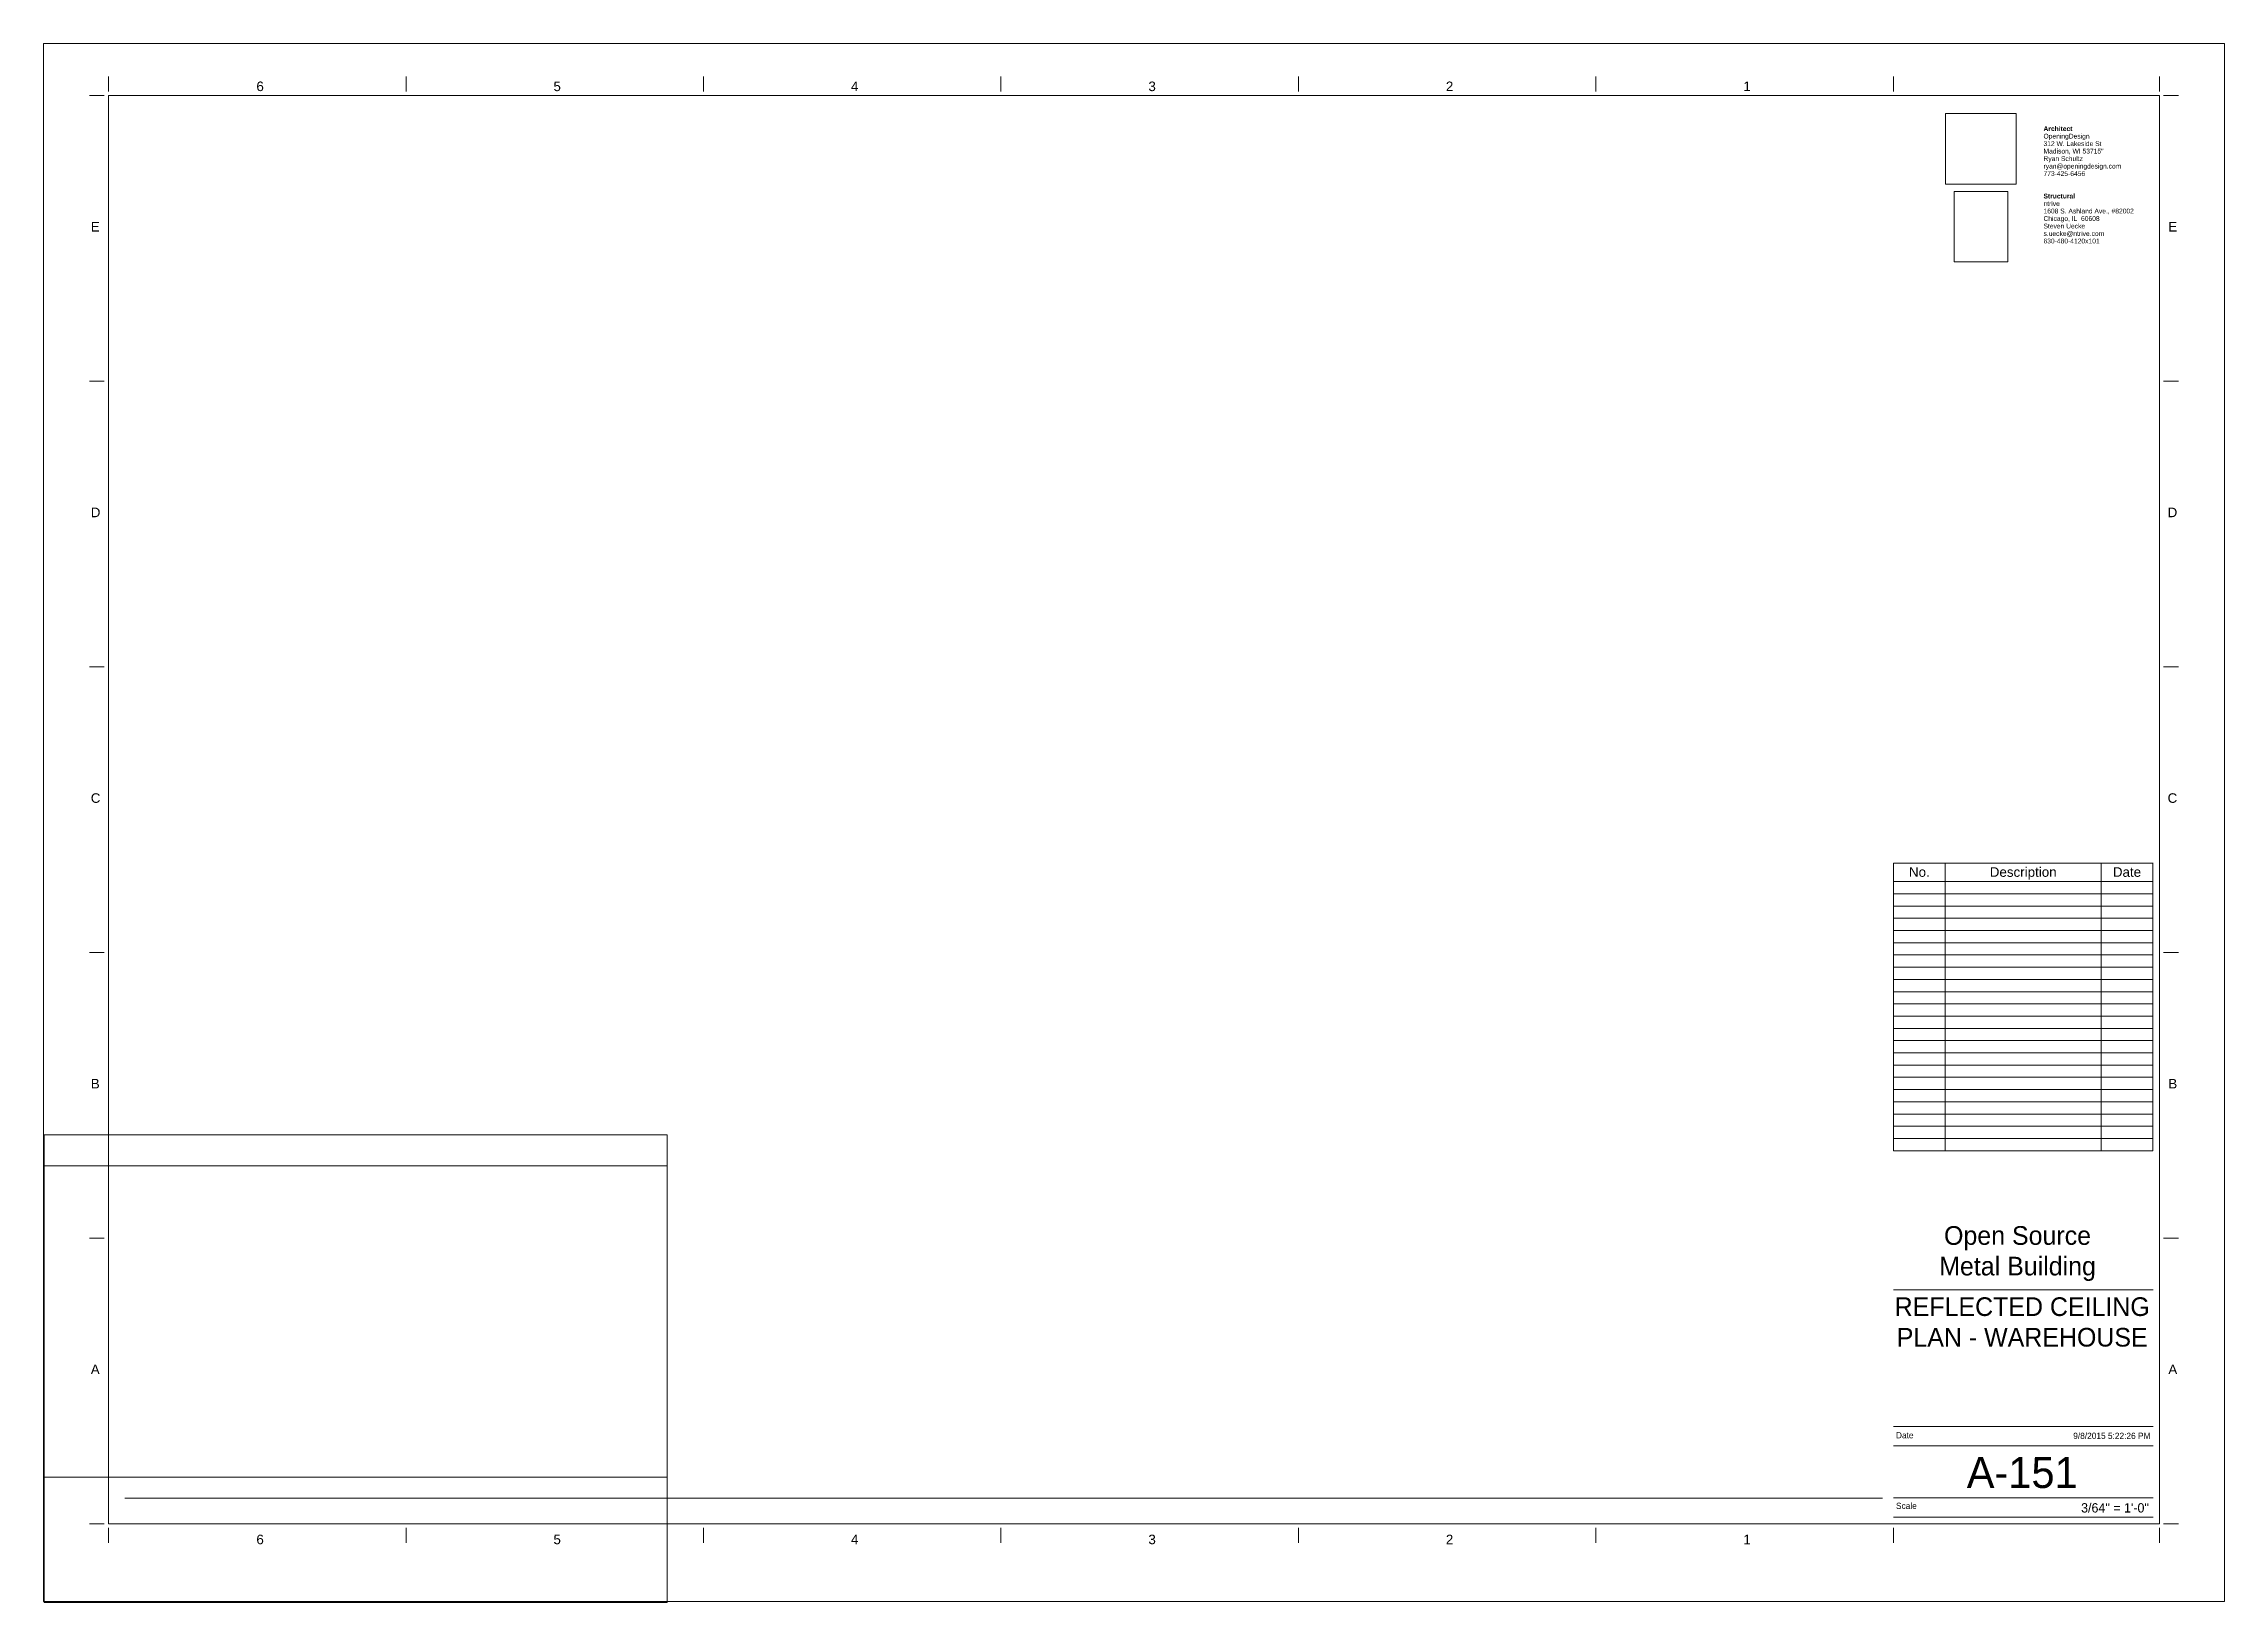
# Paper-space layout 'Layout1' of a CAD drawing. Header units: inches. Extents: x 0 to 42, y 0 to 30.
# The model-space entities are those that its viewports show. They can reach past a viewport. Long polylines and large blocks are cut down to what shows.
import ezdxf

# ---------------------------------------------------------------- set-up
doc = ezdxf.new("R2010")
doc.units = ezdxf.units.IN
doc.header["$MEASUREMENT"] = 0
for name, color, linetype, lineweight in [('A-DETL-THIN', 151, 'Continuous', 9), ('A-ROOF-PATT', 132, 'Continuous', 9), ('G-ANNO-SCHD', 231, 'Continuous', 9), ('G-ANNO-TTLB', 6, 'Continuous', 9), ('G-ANNO-TTLB-MEDM', 33, 'Continuous', 20), ('G-ANNO-TTLB-THIN', 151, 'Continuous', 9)]:
    doc.layers.add(name, color=color, linetype=linetype, lineweight=lineweight)
doc.layers.add('G-ANNO-NPLT', color=191, linetype='Continuous', plot=False)
doc.styles.add('Arial_1', font='arial.ttf', dxfattribs={"height": 0.092206})
doc.styles.add('Arial_2', font='arial.ttf', dxfattribs={"height": 0.184412})
doc.styles.add('Century Gothic', font='GOTHIC.TTF', dxfattribs={"height": 0.359278})
doc.styles.add('Century Gothic_1', font='GOTHIC.TTF', dxfattribs={"height": 0.119759})
doc.styles.add('Century Gothic_2', font='GOTHIC.TTF', dxfattribs={"height": 0.179639})
doc.styles.add('Century Gothic_3', font='GOTHIC.TTF', dxfattribs={"height": 0.598797})
picture_1 = doc.add_image_def('image1.png', size_in_pixel=(1125, 1483))
picture_2 = doc.add_image_def('image2.jpg', size_in_pixel=(939, 939))

# ---------------------------------------------------------------- blocks, each defined once
blk = doc.blocks.new('OSMB - E1 30 x 42 Horizontal - E1 30x42 Horizontal-548724-REFLECTED CEILING PLAN - WAREHOUSE')
at = {"layer": 'G-ANNO-TTLB-MEDM'}
for p, q in [((1.159, 29.014), (0.872, 29.014)), ((1.24, 29.094), (1.24, 29.381)), ((1.24, 29.014), (1.24, 1.514)), ((40.74, 29.014), (1.24, 29.014)), ((6.969, 29.094), (6.969, 29.381)), ((12.698, 29.094), (12.698, 29.381)), ((18.427, 29.094), (18.427, 29.381)), ((24.156, 29.094), (24.156, 29.381)), ((29.885, 29.094), (29.885, 29.381)), ((35.615, 29.094), (35.615, 29.381)), ((40.74, 29.094), (40.74, 29.381)), ((40.82, 29.014), (41.108, 29.014)), ((1.159, 23.514), (0.872, 23.514)), ((40.82, 23.514), (41.108, 23.514)), ((1.159, 18.014), (0.872, 18.014)), ((40.82, 18.014), (41.108, 18.014)), ((40.615, 14.233), (35.615, 14.233)), ((1.159, 12.514), (0.872, 12.514)), ((40.82, 12.514), (41.108, 12.514)), ((1.159, 7.014), (0.872, 7.014)), ((40.82, 7.014), (41.108, 7.014)), ((1.159, 1.514), (0.872, 1.514)), ((1.24, 1.514), (40.74, 1.514)), ((1.24, 1.433), (1.24, 1.146)), ((6.969, 1.433), (6.969, 1.146)), ((12.698, 1.433), (12.698, 1.146)), ((18.427, 1.433), (18.427, 1.146)), ((24.156, 1.433), (24.156, 1.146)), ((29.885, 1.433), (29.885, 1.146)), ((40.615, 1.639), (35.615, 1.639)), ((35.615, 1.433), (35.615, 1.146)), ((40.74, 1.433), (40.74, 1.146)), ((40.82, 1.514), (41.108, 1.514))]:
    blk.add_line(p, q, dxfattribs=at)
at = {"layer": 'G-ANNO-TTLB-THIN'}
for p, q in [((-0.01, 30.014), (41.99, 30.014)), ((-0.01, 0.014), (-0.01, 30.014)), ((41.99, 0.014), (41.99, 30.014)), ((35.615, 3.389), (40.615, 3.389)), ((35.615, 3.014), (40.615, 3.014)), ((35.615, 2.014), (40.615, 2.014)), ((-0.01, 0.014), (41.99, 0.014))]:
    blk.add_line(p, q, dxfattribs=at)
at = {"layer": 'G-ANNO-TTLB', "bg_fill": 3, "box_fill_scale": 1.25, "bg_fill_color": 0, "bg_fill_transparency": 0}
for s, insert, char_height, width, attachment_point, line_spacing_factor, style in [('\\fArial|b1|i0|c0|p34|;Architect', (38.506, 28.422), 0.09221, 0.59069, 1, 0.938532, 'Arial_1'), ('\\fArial|b1|i0|c0|p34|;Structural', (38.506, 27.124), 0.09221, 0.64856, 1, 0.938532, 'Arial_1'), ('Open Source\\PMetal Building', (38.006, 7.244), 0.35928, 4.0275, 2, 0.984117, 'Century Gothic')]:
    blk.add_mtext(s, dxfattribs=dict(at, insert=insert, char_height=char_height, width=width, attachment_point=attachment_point, line_spacing_factor=line_spacing_factor, style=style))
at = {"layer": 'G-ANNO-TTLB'}
image = blk.add_image(picture_2, insert=(36.619, 27.31), size_in_units=(1.358, 1.358), dxfattribs=at)
image.dxf.flags = 7
image = blk.add_image(picture_1, insert=(36.787, 25.812), size_in_units=(1.03, 1.357), dxfattribs=at)
image.dxf.flags = 7
at = {"layer": 'G-ANNO-TTLB-MEDM'}
blk.add_line((35.615, 6.02), (40.615, 6.02), dxfattribs=at)
at = {"layer": 'G-ANNO-TTLB', "attachment_point": 1, "bg_fill": 3, "box_fill_scale": 1.25, "bg_fill_color": 0, "bg_fill_transparency": 0}
for s, insert, char_height, width, line_spacing_factor, style in [('6', (4.088, 29.283), 0.184, 0.171, 0.938532, 'Arial_2'), ('5', (9.809, 29.283), 0.184, 0.171, 0.938532, 'Arial_2'), ('4', (15.538, 29.283), 0.184, 0.171, 0.938532, 'Arial_2'), ('3', (21.267, 29.283), 0.184, 0.171, 0.938532, 'Arial_2'), ('2', (26.996, 29.283), 0.184, 0.171, 0.938532, 'Arial_2'), ('1', (32.725, 29.283), 0.184, 0.171, 0.938532, 'Arial_2'), ('OpeningDesign', (38.506, 28.278), 0.09221, 1.03838, 0.938532, 'Arial_1'), ('ntrive', (38.506, 26.98), 0.0922, 0.37109, 0.938532, 'Arial_1'), ('E', (0.898, 26.579), 0.184, 0.20475, 0.938532, 'Arial_2'), ('D', (0.898, 21.079), 0.184, 0.2205, 0.938532, 'Arial_2'), ('C', (0.898, 15.579), 0.184, 0.2205, 0.938532, 'Arial_2'), ('B', (0.898, 10.079), 0.184, 0.20475, 0.938532, 'Arial_2'), ('A', (0.898, 4.579), 0.184, 0.20475, 0.938532, 'Arial_2'), ('Date', (35.665, 3.278), 0.1198, 0.4725, 0.984117, 'Century Gothic_1'), ('Scale', (35.665, 1.919), 0.1198, 0.5265, 0.984117, 'Century Gothic_1'), ('6', (4.088, 1.304), 0.184, 0.171, 0.938532, 'Arial_2'), ('5', (9.809, 1.304), 0.184, 0.171, 0.938532, 'Arial_2'), ('4', (15.538, 1.304), 0.184, 0.171, 0.938532, 'Arial_2'), ('3', (21.267, 1.304), 0.184, 0.171, 0.938532, 'Arial_2'), ('2', (26.996, 1.304), 0.184, 0.171, 0.938532, 'Arial_2'), ('1', (32.725, 1.304), 0.184, 0.171, 0.938532, 'Arial_2')]:
    blk.add_mtext(s, dxfattribs=dict(at, insert=insert, char_height=char_height, width=width, line_spacing_factor=line_spacing_factor, style=style))
at = {"layer": 'G-ANNO-TTLB', "char_height": 0.09221, "attachment_point": 1, "line_spacing_factor": 0.938532, "style": 'Arial_1', "bg_fill": 3, "box_fill_scale": 1.25, "bg_fill_color": 0, "bg_fill_transparency": 0}
for s, insert, width in [('312 W. Lakeside St', (38.506, 28.134), 1.31926), ('1608 S. Ashland Ave., #82002', (38.506, 26.836), 2.03762)]:
    blk.add_mtext(s, dxfattribs=dict(at, insert=insert, width=width))
at = {"layer": 'G-ANNO-TTLB-MEDM'}
blk.add_line((40.74, 29.014), (40.74, 1.514), dxfattribs=at)
at = {"layer": 'G-ANNO-TTLB', "char_height": 0.09221, "attachment_point": 1, "line_spacing_factor": 0.938532, "style": 'Arial_1', "bg_fill": 3, "box_fill_scale": 1.25, "bg_fill_color": 0, "bg_fill_transparency": 0}
for s, insert, width in [('Madison, WI 53715"', (38.506, 27.99), 1.36181), ('Chicago, IL  60608', (38.506, 26.692), 1.26649)]:
    blk.add_mtext(s, dxfattribs=dict(at, insert=insert, width=width))
at = {"layer": 'G-ANNO-TTLB', "line_spacing_factor": 0.938532, "bg_fill": 3, "box_fill_scale": 1.25, "bg_fill_color": 0, "bg_fill_transparency": 0}
for s, insert, char_height, width, attachment_point, style in [('Ryan Schultz', (38.506, 27.846), 0.09221, 0.88518, 1, 'Arial_1'), ('Steven Uecke', (38.506, 26.547), 0.09221, 0.94135, 1, 'Arial_1'), ('E', (41.082, 26.579), 0.184, 0.20475, 3, 'Arial_2'), ('D', (41.082, 21.079), 0.184, 0.2205, 3, 'Arial_2'), ('C', (41.082, 15.579), 0.184, 0.2205, 3, 'Arial_2'), ('B', (41.082, 10.079), 0.184, 0.20475, 3, 'Arial_2'), ('A', (41.082, 4.579), 0.184, 0.20475, 3, 'Arial_2')]:
    blk.add_mtext(s, dxfattribs=dict(at, insert=insert, char_height=char_height, width=width, attachment_point=attachment_point, style=style))
at = {"layer": 'G-ANNO-TTLB', "char_height": 0.09221, "attachment_point": 1, "line_spacing_factor": 0.938532, "style": 'Arial_1', "bg_fill": 3, "box_fill_scale": 1.25, "bg_fill_color": 0, "bg_fill_transparency": 0}
for s, insert, width in [('ryan@openingdesign.com', (38.506, 27.701), 1.75163), ('s.uecke@ntrive.com', (38.506, 26.403), 1.37543)]:
    blk.add_mtext(s, dxfattribs=dict(at, insert=insert, width=width))
for s, insert, width in [('773-425-6456', (38.506, 27.557), 0.93625), ('630-480-4120x101', (38.506, 26.259), 1.26308)]:
    blk.add_mtext(s, dxfattribs=dict(at, insert=insert, width=width))
blk = doc.blocks.new('Open Source Metal Building_Exterior_rvt-1-REFLECTED CEILING PLAN - WAREHOUSE')
at = {"layer": 'A-ROOF-PATT'}
h = blk.add_hatch(dxfattribs=at)
h.set_pattern_fill('FP_18', style=0, pattern_type=2)
h.set_pattern_definition([(180, (-24239.079, 22238.233), (1e-15, 7.993), [])])
h.paths.add_polyline_path([(4343.562, -687.711), (4343.562, 503.539), (-2262.938, 503.539), (-2262.938, -325.336), (-1895.688, -325.336), (-1895.688, -687.711), (380.197, -687.658), (380.197, -679.283), (380.038, -678.9), (379.654, -678.741), (378.312, -678.741), (378.312, -678.471), (382.312, -678.471), (382.312, -678.741), (380.969, -678.741), (380.586, -678.9), (380.427, -679.283), (380.449, -687.711), (710.197, -687.658), (710.197, -679.283), (710.038, -678.9), (709.654, -678.741), (708.312, -678.741), (708.312, -678.471), (712.312, -678.471), (712.312, -678.741), (710.969, -678.741), (710.586, -678.9), (710.427, -679.283), (710.449, -687.711), (760.61, -687.711), (760.61, -200.836), (1118.36, -200.836), (1118.36, -448.836), (1039.36, -448.836), (1039.36, -571.586), (1118.36, -571.586), (1118.36, -687.711), (1370.197, -687.658), (1370.197, -679.283), (1370.038, -678.9), (1369.654, -678.741), (1368.312, -678.741), (1368.312, -678.471), (1372.312, -678.471), (1372.312, -678.741), (1370.969, -678.741), (1370.586, -678.9), (1370.427, -679.283), (1370.449, -687.711), (1700.197, -687.658), (1700.197, -679.283), (1700.038, -678.9), (1699.654, -678.741), (1698.312, -678.741), (1698.312, -678.471), (1702.312, -678.471), (1702.312, -678.741), (1700.969, -678.741), (1700.586, -678.9), (1700.427, -679.283), (1700.449, -687.711), (2030.197, -687.658), (2030.197, -679.283), (2030.038, -678.9), (2029.654, -678.741), (2028.312, -678.741), (2028.312, -678.471), (2032.312, -678.471), (2032.312, -678.741), (2030.969, -678.741), (2030.586, -678.9), (2030.427, -679.283), (2030.449, -687.711), (2852.154, -687.711)], flags=0)
h.paths.add_polyline_path([(765.36, -687.711), (1040.197, -687.658), (1040.197, -679.283), (1040.038, -678.9), (1039.654, -678.741), (1038.312, -678.741), (1038.312, -678.471), (1042.312, -678.471), (1042.312, -678.741), (1040.969, -678.741), (1040.586, -678.9), (1040.427, -679.283), (1040.449, -687.711), (1113.61, -687.711), (1113.61, -675.586), (765.36, -675.586)], flags=0)
h.paths.add_polyline_path([(-2102.373, -687.711), (-2102.373, -330.086), (-2262.938, -330.086), (-2262.938, -687.711)], flags=0)
h.paths.add_polyline_path([(764.735, -675.586), (765.36, -675.586), (765.36, -674.961), (764.735, -674.994)], flags=0)
h.paths.add_polyline_path([(887.013, -639.086), (887.013, -636.711), (882.263, -636.711), (882.263, -639.086), (886.388, -639.086)], flags=0)
h.paths.add_polyline_path([(765.36, -576.336), (826.86, -576.336), (826.86, -571.586), (765.36, -571.586)], flags=0)
h.paths.add_polyline_path([(821.334, -448.836), (826.86, -448.836), (826.86, -444.086), (765.36, -444.086), (765.36, -448.836)], flags=0)
h.paths.add_polyline_path([(1035.36, -383.711), (1035.36, -381.336), (1030.61, -381.336), (1030.61, -383.711), (1034.735, -383.711)], flags=0)
h.paths.add_polyline_path([(862.263, -383.711), (867.013, -383.711), (867.013, -349.586), (862.263, -349.586), (862.263, -355.209)], flags=0)

msp = doc.modelspace()

# ---------------------------------------------------------------- block references
at = {"lineweight": 5}
msp.add_blockref('Open Source Metal Building_Exterior_rvt-1-REFLECTED CEILING PLAN - WAREHOUSE', (0, 0), dxfattribs=at)

psp = doc.layouts.get("Layout1")

# ---------------------------------------------------------------- viewports
at = {"layer": '0'}
psp.add_viewport(center=(6, 4.5), size=(12, 9), view_center_point=(6, 4.5), view_height=12, dxfattribs=at)

# ---------------------------------------------------------------- next in the draw order: block references
at = {"layer": 'G-ANNO-TTLB'}
psp.add_blockref('OSMB - E1 30 x 42 Horizontal - E1 30x42 Horizontal-548724-REFLECTED CEILING PLAN - WAREHOUSE', (0, 0), dxfattribs=at)

# ---------------------------------------------------------------- next in the draw order: linework, layer by layer
at = {"layer": 'A-DETL-THIN'}
for p, q in [((36.615, 14.233), (35.615, 14.233)), ((35.615, 14.233), (35.615, 13.879)), ((40.614, 13.879), (35.615, 13.879)), ((35.615, 13.879), (35.615, 8.697)), ((39.615, 14.233), (36.615, 14.233)), ((36.615, 14.233), (36.615, 13.879)), ((36.615, 13.879), (36.615, 8.697)), ((40.614, 14.233), (39.615, 14.233)), ((39.615, 14.233), (39.615, 13.879)), ((39.615, 13.879), (39.615, 8.697)), ((40.614, 14.233), (40.614, 13.879)), ((40.614, 13.879), (40.614, 8.697)), ((40.614, 13.644), (35.615, 13.644)), ((40.614, 13.408), (35.615, 13.408)), ((40.614, 13.173), (35.615, 13.173)), ((40.614, 12.937), (35.615, 12.937)), ((40.614, 12.702), (35.615, 12.702)), ((40.614, 12.466), (35.615, 12.466)), ((40.614, 12.23), (35.615, 12.23)), ((40.614, 11.995), (35.615, 11.995)), ((40.614, 11.759), (35.615, 11.759)), ((40.614, 11.524), (35.615, 11.524)), ((40.614, 11.288), (35.615, 11.288)), ((40.614, 11.052), (35.615, 11.052)), ((40.614, 10.817), (35.615, 10.817)), ((40.614, 10.581), (35.615, 10.581)), ((40.614, 10.346), (35.615, 10.346)), ((40.614, 10.11), (35.615, 10.11)), ((40.614, 9.875), (35.615, 9.875)), ((40.614, 9.639), (35.615, 9.639)), ((40.614, 9.403), (35.615, 9.403)), ((40.614, 9.168), (35.615, 9.168)), ((40.614, 8.932), (35.615, 8.932)), ((40.614, 8.697), (35.615, 8.697))]:
    psp.add_line(p, q, dxfattribs=at)
at = {"layer": 'G-ANNO-NPLT', "lineweight": 9}
psp.add_line((1.556, 2.009), (35.402, 2.009), dxfattribs=at)

# ---------------------------------------------------------------- next in the draw order: texts
at = {"layer": 'G-ANNO-SCHD', "attachment_point": 2, "line_spacing_factor": 0.938532, "style": 'Arial_2'}
for s, insert, char_height, width in [('No.', (36.115, 14.155), 0.1844, 0.477), ('Description', (38.115, 14.155), 0.18441, 1.53225), ('Date', (40.114, 14.155), 0.1844, 0.648)]:
    psp.add_mtext(s, dxfattribs=dict(at, insert=insert, char_height=char_height, width=width))
at = {"layer": 'G-ANNO-TTLB', "line_spacing_factor": 0.984117}
for s, insert, char_height, width, attachment_point, style in [('REFLECTED CEILING\\PPLAN - WAREHOUSE', (38.096, 5.874), 0.35928, 5.598, 2, 'Century Gothic'), ('A-151', (38.096, 2.801), 0.5988, 2.7, 2, 'Century Gothic_3'), (' 3/64" = 1\'-0"', (40.535, 1.91), 0.17964, 1.7055, 3, 'Century Gothic_2')]:
    psp.add_mtext(s, dxfattribs=dict(at, insert=insert, char_height=char_height, width=width, attachment_point=attachment_point, style=style))
at = {"layer": 'G-ANNO-TTLB', "insert": (40.566, 3.267), "char_height": 0.11976, "width": 1.8915, "attachment_point": 3, "line_spacing_factor": 0.984117, "style": 'Century Gothic_1', "bg_fill": 3, "box_fill_scale": 1.25, "bg_fill_color": 0, "bg_fill_transparency": 0}
psp.add_mtext('9/8/2015 5:22:26 PM', dxfattribs=at)

doc.saveas('drawing.dxf')
